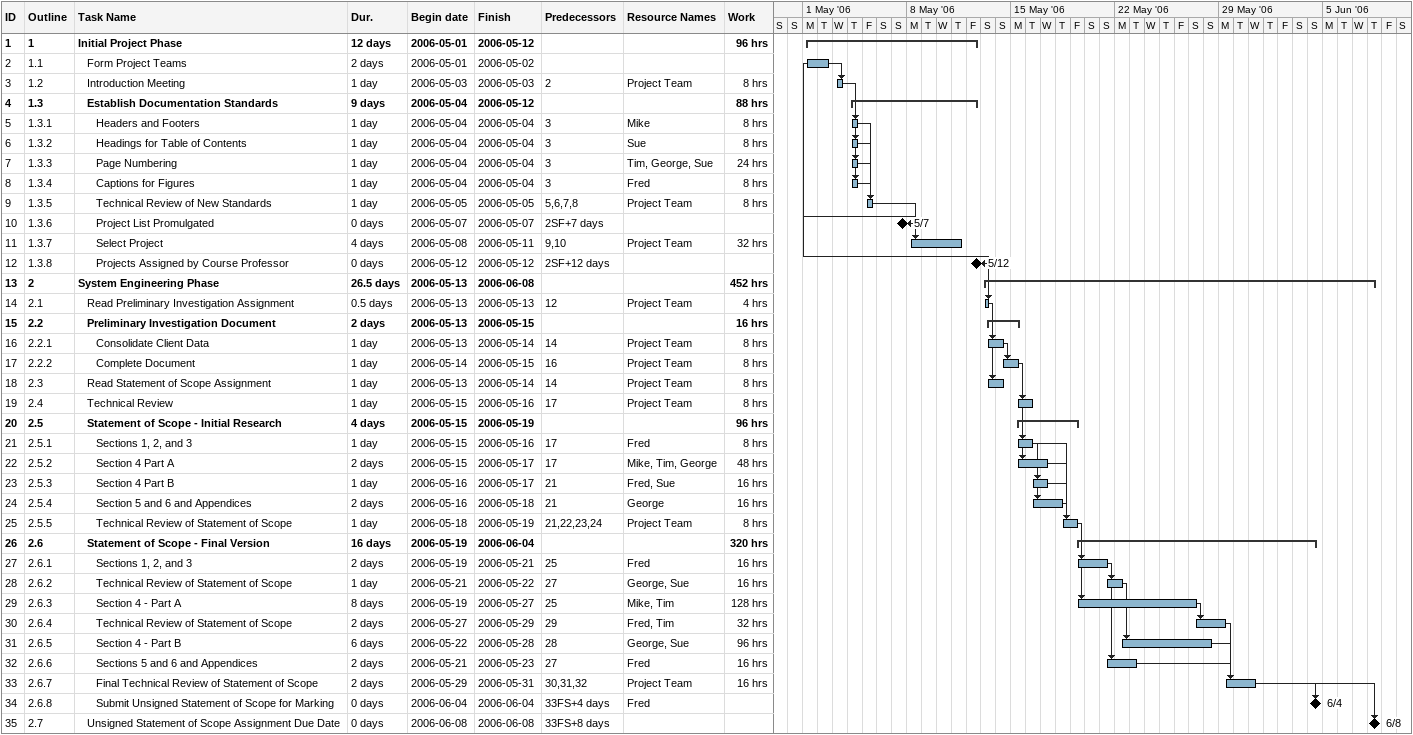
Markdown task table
| ID | WBS | Task | Duration | Start | Finish | Predecessors | Resources | Work (h) |
|---|---|---|---|---|---|---|---|---|
| 1 | 1 | **Initial Project Phase** | 12d | 2006-05-01 | 2006-05-12 |  |  | 96 |
| 2 | 1.1 | Form Project Teams | 2d | 2006-05-01 | 2006-05-02 |  |  |  |
| 3 | 1.2 | Introduction Meeting | 1d | 2006-05-03 | 2006-05-03 | 2 | Project Team | 8 |
| 4 | 1.3 | **Establish Documentation Standards** | 9d | 2006-05-04 | 2006-05-12 |  |  | 88 |
| 5 | 1.3.1 | Headers and Footers | 1d | 2006-05-04 | 2006-05-04 | 3 | Mike | 8 |
| 6 | 1.3.2 | Headings for Table of Contents | 1d | 2006-05-04 | 2006-05-04 | 3 | Sue | 8 |
| 7 | 1.3.3 | Page Numbering | 1d | 2006-05-04 | 2006-05-04 | 3 | Tim, George, Sue | 24 |
| 8 | 1.3.4 | Captions for Figures | 1d | 2006-05-04 | 2006-05-04 | 3 | Fred | 8 |
| 9 | 1.3.5 | Technical Review of New Standards | 1d | 2006-05-05 | 2006-05-05 | 5, 6, 7, 8 | Project Team | 8 |
| 10 | 1.3.6 | Project List Promulgated | 0d | 2006-05-07 | 2006-05-07 | 2SF+7d |  |  |
| 11 | 1.3.7 | Select Project | 4d | 2006-05-08 | 2006-05-11 | 9, 10 | Project Team | 32 |
| 12 | 1.3.8 | Projects Assigned by Course Professor | 0d | 2006-05-12 | 2006-05-12 | 2SF+12d |  |  |
| 13 | 2 | **System Engineering Phase** | 26.5d | 2006-05-13 | 2006-06-08 |  |  | 452 |
| 14 | 2.1 | Read Preliminary Investigation Assignment | 0.5d | 2006-05-13 | 2006-05-13 | 12 | Project Team | 4 |
| 15 | 2.2 | **Preliminary Investigation Document** | 2d | 2006-05-13 | 2006-05-15 |  |  | 16 |
| 16 | 2.2.1 | Consolidate Client Data | 1d | 2006-05-13 | 2006-05-14 | 14 | Project Team | 8 |
| 17 | 2.2.2 | Complete Document | 1d | 2006-05-14 | 2006-05-15 | 16 | Project Team | 8 |
| 18 | 2.3 | Read Statement of Scope Assignment | 1d | 2006-05-13 | 2006-05-14 | 14 | Project Team | 8 |
| 19 | 2.4 | Technical Review | 1d | 2006-05-15 | 2006-05-16 | 17 | Project Team | 8 |
| 20 | 2.5 | **Statement of Scope - Initial Research** | 4d | 2006-05-15 | 2006-05-19 |  |  | 96 |
| 21 | 2.5.1 | Sections 1, 2, and 3 | 1d | 2006-05-15 | 2006-05-16 | 17 | Fred | 8 |
| 22 | 2.5.2 | Section 4 Part A | 2d | 2006-05-15 | 2006-05-17 | 17 | Mike, Tim, George | 48 |
| 23 | 2.5.3 | Section 4 Part B | 1d | 2006-05-16 | 2006-05-17 | 21 | Fred, Sue | 16 |
| 24 | 2.5.4 | Section 5 and 6 and Appendices | 2d | 2006-05-16 | 2006-05-18 | 21 | George | 16 |
| 25 | 2.5.5 | Technical Review of Statement of Scope | 1d | 2006-05-18 | 2006-05-19 | 21, 22, 23, 24 | Project Team | 8 |
| 26 | 2.6 | **Statement of Scope - Final Version** | 16d | 2006-05-19 | 2006-06-04 |  |  | 320 |
| 27 | 2.6.1 | Sections 1, 2, and 3 | 2d | 2006-05-19 | 2006-05-21 | 25 | Fred | 16 |
| 28 | 2.6.2 | Technical Review of Statement of Scope | 1d | 2006-05-21 | 2006-05-22 | 27 | George, Sue | 16 |
| 29 | 2.6.3 | Section 4 - Part A | 8d | 2006-05-19 | 2006-05-27 | 25 | Mike, Tim | 128 |
| 30 | 2.6.4 | Technical Review of Statement of Scope | 2d | 2006-05-27 | 2006-05-29 | 29 | Fred, Tim | 32 |
| 31 | 2.6.5 | Section 4 - Part B | 6d | 2006-05-22 | 2006-05-28 | 28 | George, Sue | 96 |
| 32 | 2.6.6 | Sections 5 and 6 and Appendices | 2d | 2006-05-21 | 2006-05-23 | 27 | Fred | 16 |
| 33 | 2.6.7 | Final Technical Review of Statement of Scope | 2d | 2006-05-29 | 2006-05-31 | 30, 31, 32 | Project Team | 16 |
| 34 | 2.6.8 | Submit Unsigned Statement of Scope for Marking | 0d | 2006-06-04 | 2006-06-04 | 33FS+4d | Fred |  |
| 35 | 2.7 | Unsigned Statement of Scope Assignment Due Date | 0d | 2006-06-08 | 2006-06-08 | 33FS+8d |  |  |
